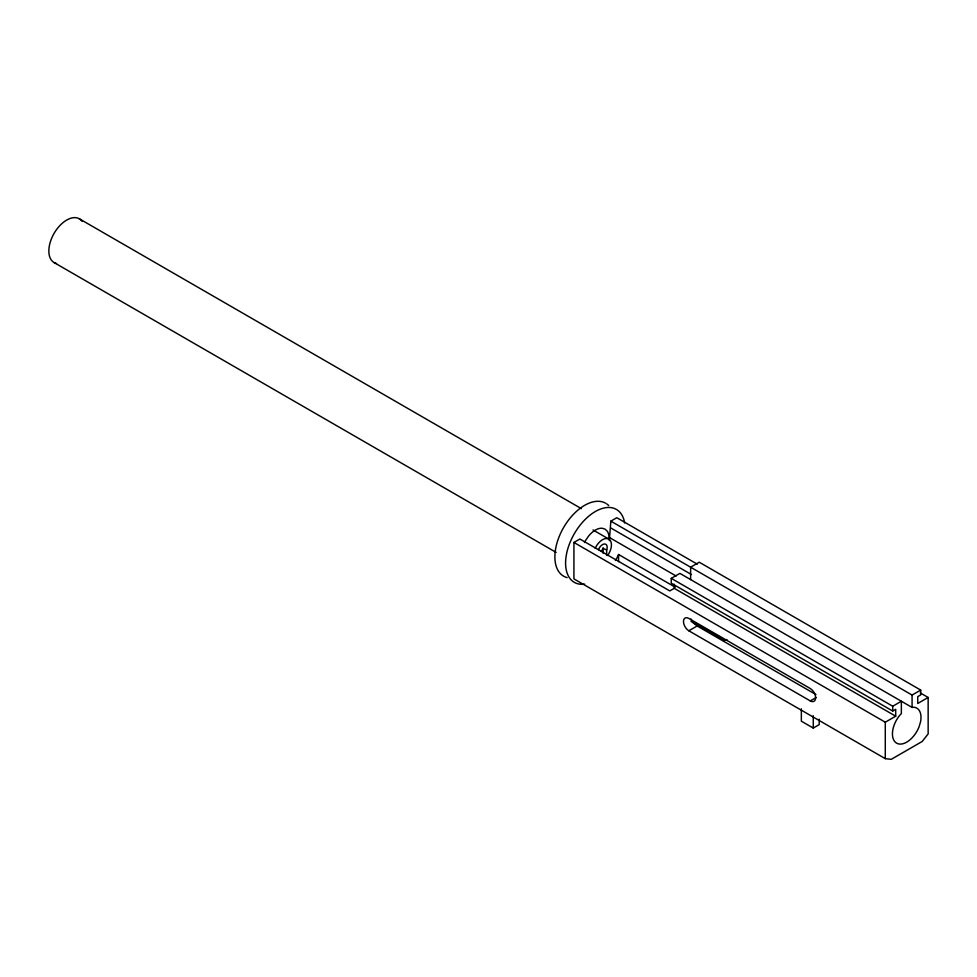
<?xml version="1.0" encoding="UTF-8"?>
<svg xmlns="http://www.w3.org/2000/svg" width="977" height="977" viewBox="0 0 977 977"><rect width="100%" height="100%" fill="white"/><g stroke="black" fill="none" stroke-linecap="round" stroke-linejoin="round"><path stroke-width="1.47" d="M609.33 540.684L610.845 521.144L616.792 517.712L697.273 564.169M606.668 555.339L606.668 549.978L602.98 548.317A6.607 3.81 -60 0 1 601.27 551.284M606.668 549.978L607.022 548.805A6.607 3.81 -60 0 0 604.299 543.994A6.607 3.81 -60 0 0 598.461 549.66M675.266 587.226L618.575 554.496L616.78 558.258A20.212 11.663 -60 0 1 615.376 560.493M920.236 692.901L928.15 697.468L928.15 733.898L922.203 741.47L891.244 759.337L885.284 758.653L573.926 578.885L573.926 542.455L579.886 539.023L669.782 590.914L674.24 588.337L895.701 716.202L895.701 709.326L892.734 711.048L671.26 583.184L671.26 578.372L679.894 573.389L912.078 707.421L913.861 707.238A20.212 11.663 -60 0 1 920.517 721.954L919.088 726.754A20.212 11.663 -60 0 1 896.617 743.155A20.212 11.663 -60 0 1 899.573 715.494L901.356 713.601L901.356 701.254L892.734 706.237L671.26 578.372M688.834 630.788L810.275 700.912A7.572 4.372 60 0 0 815.636 697.81A7.572 4.372 60 0 0 810.275 688.529L688.834 618.417A7.572 4.372 60 0 0 683.473 621.506A7.572 4.372 60 0 0 688.834 630.788L697.151 625.988L815.954 694.574M810.275 700.912L816.222 697.48M801.348 708.813L801.348 721.185L813.255 728.06L819.202 724.616L819.202 719.121M610.845 521.144L912.078 695.062L920.713 690.08L920.713 694.891L917.733 696.613L917.733 703.489L928.15 697.468M573.926 542.455L885.284 722.211L895.701 716.202M726.888 639.569L724.421 640.607L690.959 621.287M920.713 690.08L699.251 562.215L690.617 567.197L690.617 579.556M79.345 218.799L581.425 508.675M610.845 528.007L691.484 574.561M609.648 537.643L676.096 576.003M593.002 529.949L608.818 539.084A12.628 7.291 -60 0 1 607.621 555.51M54.077 262.557L556.157 552.42M697.151 625.988L692.705 622.361L690.983 618.991M912.078 695.062L912.078 707.421M892.734 706.237L892.734 711.048M885.284 722.211L885.284 758.653M813.255 715.689L813.255 728.06M674.24 584.222L674.24 588.337M618.575 554.496L618.575 561.677M603.102 547.914L603.102 553.275M595.188 548.329A12.628 7.291 -60 0 1 608.818 539.084M56.471 263.485A25.255 14.582 -60 0 1 54.639 232.441A25.255 14.582 -60 0 1 82.178 221.437M584.698 584.136A42.096 24.303 -60 0 1 576.418 530.303A42.096 24.303 -60 0 1 624.669 522.988M609.05 537.985A19.369 11.174 -60 0 0 607.218 531.146L605.044 529.119L602.211 528.252A19.369 11.174 -60 0 0 588.52 536.153L585.675 540.305A19.369 11.174 -60 0 0 584.502 542.54M606.766 503.937A42.096 24.303 -60 0 1 608.732 505.597M567.148 577.615A42.096 24.303 -60 0 1 562.007 530.45A42.096 24.303 -60 0 1 605.691 503.253"/></g></svg>
